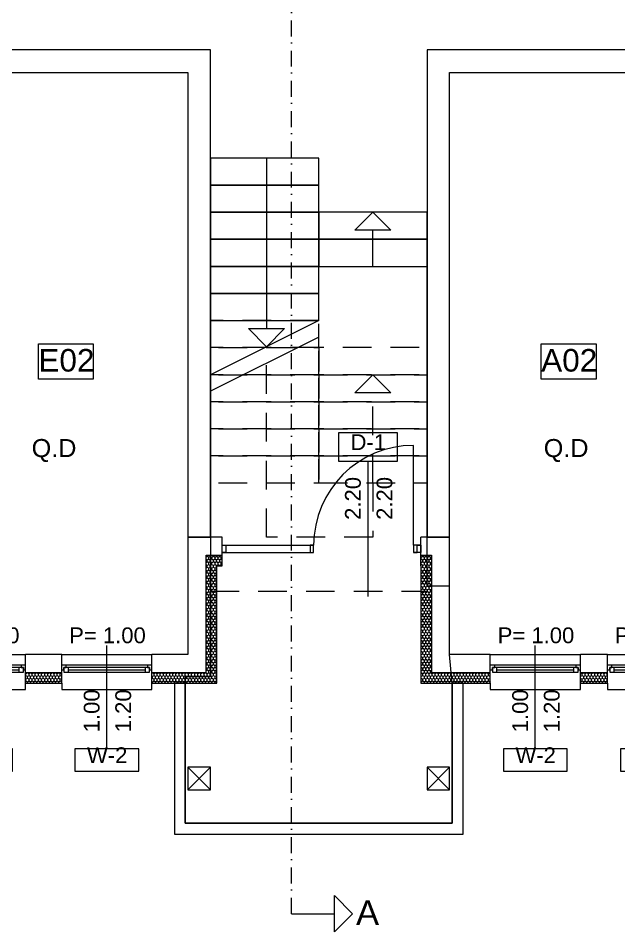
# Model space of a CAD drawing. Header units: feet. Extents: x 2565673 to 2678973, y -122443 to -81443.
# Drawn here: x 2584851 to 2591507, y -111632 to -101510 of the extents above; entities that cross this region are included whole.
import ezdxf
from ezdxf.enums import TextEntityAlignment as Align

# ---------------------------------------------------------------- set-up
doc = ezdxf.new("R2010")
doc.units = ezdxf.units.FT
doc.header["$MEASUREMENT"] = 0
doc.linetypes.add('Dot & Dashed', pattern=[335.138881, 176.388884, -88.194442, 0, -70.555556])
doc.linetypes.add('Long Dashed', pattern=[529.166651, 317.499995, -211.666656])
for name, color, linetype, lineweight in [('ARCHICAD Door Markers_Pen_No__60', 230, 'Continuous', 5), ('ARCHICAD Doors_Pen_No__60', 230, 'Continuous', 5), ('ARCHICAD Window Markers_Pen_No__20', 1, 'Continuous', 5), ('ARCHICAD Windows_Pen_No__20', 1, 'Continuous', 5), ('Columns_Pen_No__1', 7, 'Continuous', 5), ('Dimensioning - General_Pen_No__41', 7, 'Continuous', 5), ('Exterior walls_Pen_No__1', 7, 'Continuous', 5), ('Exterior walls_Pen_No__2', 8, 'Continuous', 5), ('Exterior walls_Pen_No__20', 1, 'Continuous', 5), ('Shell - Roof_Pen_No__1', 7, 'Continuous', 5), ('Shell - Roof_Pen_No__21', 7, 'Continuous', 5), ('Structural - Bearing_Pen_No__1', 7, 'Continuous', 5), ('Text blocks_Pen_No__2', 8, 'Continuous', 5), ('Text blocks_Pen_No__20', 1, 'Continuous', 5)]:
    doc.layers.add(name, color=color, linetype=linetype, lineweight=lineweight)
for name, color, linetype in [('Columns', 7, 'Continuous'), ('Exterior walls', 7, 'Continuous'), ('Shell - Roof', 7, 'Continuous'), ('Structural - Bearing', 7, 'Continuous')]:
    doc.layers.add(name, color=color, linetype=linetype)
doc.layers.add('Exterior walls_Pen_No__14', color=7, linetype='Continuous', lineweight=5, true_color=0xbd8b17)
doc.layers.add('Structural - Bearing_Pen_No__89', color=7, linetype='Continuous', lineweight=5, true_color=0x71cebe)
doc.styles.add('GENERATED_STYLE_1', font='arial.ttf')
pattern_1 = [(90, (2247653.822, -76424.967), (-34.641016, 0), [20, -40]), (90, (2247636.502, -76394.967), (-34.641016, 0), [20, -40]), (150, (2247653.822, -76404.967), (17.320508, 30), [20, -40]), (150, (2247619.18, -76404.967), (17.320508, 30), [20, -40]), (210, (2247653.822, -76424.967), (-17.320508, 30), [20, -40]), (210, (2247619.18, -76424.967), (-17.320508, 30), [20, -40])]

# ---------------------------------------------------------------- blocks, each defined once
blk = doc.blocks.new('Slab_1', base_point=(2586702, -110429))
at = {"layer": 'Structural - Bearing_Pen_No__89', "color": 123, "linetype": 'Continuous', "lineweight": 5, "true_color": 0x71cebe, "flags": 128}
blk.add_lwpolyline([(2586702, -110429), (2589662, -110429), (2589662, -108879), (2589632, -108559), (2589632, -107801), (2589382, -107801), (2589382, -103659), (2586982, -103659), (2586982, -108809), (2586702, -108809)], close=True, dxfattribs=at)
blk = doc.blocks.new('Slab_2', base_point=(2588182, -104259))
at = {"layer": 'Structural - Bearing_Pen_No__1', "color": 7, "linetype": 'Continuous', "lineweight": 5, "flags": 128}
blk.add_lwpolyline([(2588182, -104259), (2589382, -104259), (2589382, -103959), (2588182, -103959)], close=True, dxfattribs=at)
blk = doc.blocks.new('Slab_3', base_point=(2588182, -103959))
at = {"layer": 'Structural - Bearing_Pen_No__1', "color": 7, "linetype": 'Continuous', "lineweight": 5, "flags": 128}
blk.add_lwpolyline([(2588182, -103959), (2589382, -103959), (2589382, -103659), (2588182, -103659)], close=True, dxfattribs=at)
blk = doc.blocks.new('Slab_4', base_point=(2588182, -103059))
at = {"layer": 'Structural - Bearing_Pen_No__1', "color": 7, "linetype": 'Continuous', "lineweight": 5, "flags": 128}
blk.add_lwpolyline([(2588182, -103059), (2586982, -103059), (2586982, -103359), (2588182, -103359)], close=True, dxfattribs=at)
blk = doc.blocks.new('Slab_5', base_point=(2588182, -103359))
at = {"layer": 'Structural - Bearing_Pen_No__1', "color": 7, "linetype": 'Continuous', "lineweight": 5, "flags": 128}
blk.add_lwpolyline([(2588182, -103359), (2586982, -103359), (2586982, -103659), (2588182, -103659)], close=True, dxfattribs=at)
blk = doc.blocks.new('Slab_6', base_point=(2588182, -103659))
at = {"layer": 'Structural - Bearing_Pen_No__1', "color": 7, "linetype": 'Continuous', "lineweight": 5, "flags": 128}
blk.add_lwpolyline([(2588182, -103659), (2586982, -103659), (2586982, -103959), (2588182, -103959)], close=True, dxfattribs=at)
blk = doc.blocks.new('Slab_7', base_point=(2588182, -103959))
at = {"layer": 'Structural - Bearing_Pen_No__1', "color": 7, "linetype": 'Continuous', "lineweight": 5, "flags": 128}
blk.add_lwpolyline([(2588182, -103959), (2586982, -103959), (2586982, -104259), (2588182, -104259)], close=True, dxfattribs=at)
blk = doc.blocks.new('Slab_8', base_point=(2588182, -104259))
at = {"layer": 'Structural - Bearing_Pen_No__1', "color": 7, "linetype": 'Continuous', "lineweight": 5, "flags": 128}
blk.add_lwpolyline([(2588182, -104259), (2586982, -104259), (2586982, -104559), (2588182, -104559)], close=True, dxfattribs=at)
blk = doc.blocks.new('Slab_9', base_point=(2588182, -104559))
at = {"layer": 'Structural - Bearing_Pen_No__1', "color": 7, "linetype": 'Continuous', "lineweight": 5, "flags": 128}
blk.add_lwpolyline([(2588182, -104559), (2586982, -104559), (2586982, -104859), (2588182, -104859)], close=True, dxfattribs=at)
blk = doc.blocks.new('Slab_10', base_point=(2588182, -104859))
at = {"layer": 'Structural - Bearing_Pen_No__1', "color": 7, "linetype": 'Long Dashed', "lineweight": 5, "flags": 128}
blk.add_lwpolyline([(2588182, -104859), (2586982, -104859), (2586982, -105159), (2588182, -105159)], close=True, dxfattribs=at)
blk = doc.blocks.new('Slab_11', base_point=(2588182, -105159))
at = {"layer": 'Structural - Bearing_Pen_No__1', "color": 7, "linetype": 'Long Dashed', "lineweight": 5, "flags": 128}
blk.add_lwpolyline([(2588182, -105159), (2586982, -105159), (2586982, -105459), (2588182, -105459)], close=True, dxfattribs=at)
blk = doc.blocks.new('Slab_12', base_point=(2588182, -105459))
at = {"layer": 'Structural - Bearing_Pen_No__1', "color": 7, "linetype": 'Long Dashed', "lineweight": 5, "flags": 128}
blk.add_lwpolyline([(2588182, -105459), (2586982, -105459), (2586982, -105759), (2588182, -105759)], close=True, dxfattribs=at)
blk = doc.blocks.new('Slab_13', base_point=(2588182, -105759))
at = {"layer": 'Structural - Bearing_Pen_No__1', "color": 7, "linetype": 'Long Dashed', "lineweight": 5, "flags": 128}
blk.add_lwpolyline([(2588182, -105759), (2586982, -105759), (2586982, -106059), (2588182, -106059)], close=True, dxfattribs=at)
blk = doc.blocks.new('Slab_14', base_point=(2588182, -106059))
at = {"layer": 'Structural - Bearing_Pen_No__1', "color": 7, "linetype": 'Long Dashed', "lineweight": 5, "flags": 128}
blk.add_lwpolyline([(2588182, -106059), (2586982, -106059), (2586982, -106359), (2588182, -106359)], close=True, dxfattribs=at)
blk = doc.blocks.new('Slab_15', base_point=(2588182, -106359))
at = {"layer": 'Structural - Bearing_Pen_No__1', "color": 7, "linetype": 'Long Dashed', "lineweight": 5, "flags": 128}
blk.add_lwpolyline([(2588182, -106359), (2586982, -106359), (2586982, -106659), (2588182, -106659)], close=True, dxfattribs=at)
blk = doc.blocks.new('Slab_16', base_point=(2588182, -105459))
at = {"layer": 'Structural - Bearing_Pen_No__1', "color": 7, "linetype": 'Long Dashed', "lineweight": 5, "flags": 128}
blk.add_lwpolyline([(2588182, -105459), (2589382, -105459), (2589382, -105159), (2588182, -105159)], close=True, dxfattribs=at)
blk = doc.blocks.new('Slab_17', base_point=(2588182, -105759))
at = {"layer": 'Structural - Bearing_Pen_No__1', "color": 7, "linetype": 'Long Dashed', "lineweight": 5, "flags": 128}
blk.add_lwpolyline([(2588182, -105759), (2589382, -105759), (2589382, -105459), (2588182, -105459)], close=True, dxfattribs=at)
blk = doc.blocks.new('Slab_18', base_point=(2588182, -106059))
at = {"layer": 'Structural - Bearing_Pen_No__1', "color": 7, "linetype": 'Long Dashed', "lineweight": 5, "flags": 128}
blk.add_lwpolyline([(2588182, -106059), (2589382, -106059), (2589382, -105759), (2588182, -105759)], close=True, dxfattribs=at)
blk = doc.blocks.new('Slab_19', base_point=(2588182, -106359))
at = {"layer": 'Structural - Bearing_Pen_No__1', "color": 7, "linetype": 'Long Dashed', "lineweight": 5, "flags": 128}
blk.add_lwpolyline([(2588182, -106359), (2589382, -106359), (2589382, -106059), (2588182, -106059)], close=True, dxfattribs=at)
blk = doc.blocks.new('Slab_20', base_point=(2588182, -106659))
at = {"layer": 'Structural - Bearing_Pen_No__1', "color": 7, "linetype": 'Long Dashed', "lineweight": 5, "flags": 128}
blk.add_lwpolyline([(2588182, -106659), (2589382, -106659), (2589382, -106359), (2588182, -106359)], close=True, dxfattribs=at)
blk = doc.blocks.new('Window 22_4')
at = {"layer": 'ARCHICAD Windows_Pen_No__20', "color": 1, "linetype": 'Continuous', "lineweight": 5}
for p, q in [((-500, 150), (-500, 220)), ((-500, 220), (500, 220)), ((500, 220), (500, 150)), ((-500, 150), (-500, 30)), ((500, 150), (500, 30)), ((-500, 30), (-500, 0)), ((-500, 0), (-475, 0)), ((-500, 0), (-500, -50)), ((-500, 0), (-500, -50)), ((-475, 25), (-425, 25)), ((-475, -25), (-475, 25)), ((-475, 0), (-475, -25)), ((-425, 25), (425, 25)), ((-425, 25), (-425, -25)), ((-425, 25), (425, 25)), ((-425, 0), (425, 0)), ((425, -25), (425, 25)), ((425, 25), (475, 25)), ((475, 25), (475, -25)), ((475, -25), (475, 0)), ((475, 0), (500, 0)), ((500, 30), (500, 0)), ((500, 0), (500, -50)), ((500, 0), (500, -50)), ((-450, -50), (-500, -50)), ((-500, -50), (-500, -170)), ((-475, -25), (-450, -25)), ((-425, -25), (-475, -25)), ((-450, -25), (-450, -50)), ((450, -50), (-450, -50)), ((425, -25), (-425, -25)), ((475, -25), (425, -25)), ((450, -50), (450, -25)), ((450, -25), (475, -25)), ((500, -50), (450, -50)), ((500, -50), (500, -170)), ((-500, -170), (500, -170))]:
    blk.add_line(p, q, dxfattribs=at)
blk = doc.blocks.new('W Marker 22')
at = {"layer": 'ARCHICAD Window Markers_Pen_No__20', "color": 1, "linetype": 'Continuous', "lineweight": 5}
for p, q in [((0, -1045), (0, 100)), ((-354, -1045), (-354, -1295)), ((354, -1045), (-354, -1045)), ((354, -1295), (354, -1045)), ((-354, -1295), (354, -1295))]:
    blk.add_line(p, q, dxfattribs=at)
at = {"layer": 'ARCHICAD Window Markers_Pen_No__20', "color": 1, "lineweight": 5, "style": 'GENERATED_STYLE_1'}
for tag, p in [('AC_MarkerText_4', (-417, 72)), ('AC_MarkerText_1', (-220, -1257))]:
    blk.add_attdef(tag, text='', height=175, dxfattribs=at).set_placement(p, align=Align.BOTTOM_LEFT)
for tag, p in [('whDistCm', (322, -863)), ('A', (-28, -863))]:
    blk.add_attdef(tag, text='', height=175, rotation=90, dxfattribs=at).set_placement(p, align=Align.BOTTOM_LEFT)
blk = doc.blocks.new('Wall_16', base_point=(2583212, -108879))
at = {"layer": 'Exterior walls_Pen_No__14', "linetype": 'Continuous', "lineweight": 5, "true_color": 0xbd8b17}
h = blk.add_hatch(dxfattribs=at)
h.set_pattern_fill('STYROFOAM_SM_INSULATION', color=42, style=0, pattern_type=2)
h.set_pattern_definition(pattern_1)
h.paths.add_polyline_path([(2583332, -108759), (2583212, -108879), (2583932, -108879), (2583932, -108759)])
h = blk.add_hatch(dxfattribs=at)
h.set_pattern_fill('STYROFOAM_SM_INSULATION', color=42, style=0, pattern_type=2)
h.set_pattern_definition(pattern_1)
h.paths.add_polyline_path([(2584932, -108759), (2584932, -108879), (2585332, -108879), (2585332, -108759)])
h = blk.add_hatch(dxfattribs=at)
h.set_pattern_fill('STYROFOAM_SM_INSULATION', color=42, style=0, pattern_type=2)
h.set_pattern_definition(pattern_1)
h.paths.add_polyline_path([(2586332, -108759), (2586332, -108879), (2587052, -108879), (2586932, -108759)])
at = {"layer": 'Exterior walls_Pen_No__1', "color": 7, "linetype": 'Continuous', "lineweight": 5}
for p, q in [((2583932, -108679), (2583932, -108559)), ((2584932, -108679), (2584932, -108559)), ((2585332, -108679), (2585332, -108559)), ((2586332, -108679), (2586332, -108559)), ((2583932, -108729), (2583932, -108679)), ((2584932, -108729), (2584932, -108679)), ((2585332, -108729), (2585332, -108679)), ((2586332, -108729), (2586332, -108679)), ((2583332, -108759), (2583932, -108759)), ((2583932, -108759), (2583932, -108729)), ((2583932, -108879), (2583932, -108759)), ((2584932, -108759), (2584932, -108729)), ((2584932, -108759), (2585332, -108759)), ((2584932, -108879), (2584932, -108759)), ((2585332, -108759), (2585332, -108729)), ((2585332, -108879), (2585332, -108759)), ((2586332, -108759), (2586332, -108729)), ((2586332, -108759), (2586932, -108759)), ((2586332, -108879), (2586332, -108759))]:
    blk.add_line(p, q, dxfattribs=at)
at = {"layer": 'Exterior walls_Pen_No__1', "color": 7, "linetype": 'Continuous', "lineweight": 5, "flags": 128}
for points in [[(2583932, -108559), (2583532, -108559)], [(2585332, -108559), (2584932, -108559)], [(2586732, -108559), (2586332, -108559)], [(2583212, -108879), (2583932, -108879)], [(2584932, -108879), (2585332, -108879)], [(2586332, -108879), (2587052, -108879)]]:
    blk.add_lwpolyline(points, dxfattribs=at)
at = {"layer": 'ARCHICAD Window Markers_Pen_No__20', "color": 1, "lineweight": 5}
for p in [(2584432, -108559), (2585832, -108559)]:
    blk.add_blockref('W Marker 22', p, dxfattribs=at).add_auto_attribs({'A': '1.00', 'whDistCm': '1.20', 'AC_MarkerText_1': 'W-2', 'AC_MarkerText_4': 'P= 1.00'})
at = {"layer": 'ARCHICAD Windows_Pen_No__20', "color": 1, "linetype": 'Continuous', "lineweight": 5, "xscale": -1, "zscale": 1000, "rotation": 180}
for p in [(2584432, -108729), (2585832, -108729)]:
    blk.add_blockref('Window 22_4', p, dxfattribs=at)
blk = doc.blocks.new('Wall_17', base_point=(2587052, -108879))
at = {"layer": 'Exterior walls_Pen_No__14', "linetype": 'Continuous', "lineweight": 5, "true_color": 0xbd8b17}
h = blk.add_hatch(dxfattribs=at)
h.set_pattern_fill('STYROFOAM_SM_INSULATION', color=42, style=0, pattern_type=2)
h.set_pattern_definition(pattern_1)
h.paths.add_polyline_path([(2587052, -108879), (2587052, -107579), (2586932, -107459), (2586932, -108759)])
at = {"layer": 'Exterior walls_Pen_No__1', "color": 7, "linetype": 'Continuous', "lineweight": 5}
blk.add_line((2586932, -108759), (2586932, -107459), dxfattribs=at)
at = {"layer": 'Exterior walls_Pen_No__1', "color": 7, "linetype": 'Continuous', "lineweight": 5, "flags": 128}
for points in [[(2586732, -107259), (2586732, -108559)], [(2587052, -108879), (2587052, -107579)]]:
    blk.add_lwpolyline(points, dxfattribs=at)
blk = doc.blocks.new('Storefront Sidelight_ Transom 22')
at = {"layer": 'ARCHICAD Doors_Pen_No__60', "color": 230, "linetype": 'Continuous', "lineweight": 5}
for p, q in [((1020, 0), (1020, 1107)), ((-1100, 0), (-1100, 90)), ((-1100, 0), (-87, 0)), ((-1100, -80), (-1100, 0)), ((-1100, 0), (-1060, 0)), ((-1100, -80), (-1100, 0)), ((-1100, -80), (-1100, 0)), ((-1060, 0), (-1060, -80)), ((-127, 0), (-127, -80)), ((-87, 0), (-127, 0)), ((-87, -40), (-87, 0)), ((1100, 0), (1020, 0)), ((1020, 0), (1020, -40)), ((1060, 0), (1020, 0)), ((1060, -80), (1060, 0)), ((1060, -80), (1060, 0)), ((1060, 0), (1100, 0)), ((1100, 0), (1100, 90)), ((1100, 0), (1100, -80)), ((1100, -80), (1100, 0)), ((1100, -80), (1100, 0)), ((-1100, -80), (-87, -80)), ((-1060, -80), (-1100, -80)), ((-1100, -110), (-1100, -80)), ((-127, -80), (-87, -80)), ((-87, -65), (-87, -40)), ((-87, -80), (-87, -65)), ((1020, -40), (1020, -65)), ((1020, -65), (1020, -80)), ((1100, -80), (1020, -80)), ((1020, -80), (1060, -80)), ((1100, -80), (1060, -80)), ((1100, -110), (1100, -80)), ((-1100, -230), (-1100, -110)), ((1100, -230), (1100, -110))]:
    blk.add_line(p, q, dxfattribs=at)
blk.add_arc((1020, 0), 1107, 90, 180, dxfattribs=at)
blk = doc.blocks.new('D Marker 22_3')
at = {"layer": 'ARCHICAD Door Markers_Pen_No__60', "color": 230, "linetype": 'Continuous', "lineweight": 5}
for p, q in [((842, 1157), (188, 1157)), ((188, 1157), (188, 843)), ((842, 843), (842, 1157)), ((188, 843), (842, 843)), ((515, 843), (515, -657))]:
    blk.add_line(p, q, dxfattribs=at)
at = {"layer": 'ARCHICAD Door Markers_Pen_No__60', "color": 230, "lineweight": 5, "style": 'GENERATED_STYLE_1'}
for tag, p in [('AC_MarkerText_2_1', (487, 192)), ('AC_MarkerText_2_0', (837, 192))]:
    blk.add_attdef(tag, text='', height=175, rotation=90, dxfattribs=at).set_placement(p, align=Align.BOTTOM_LEFT)
blk.add_attdef('AC_MarkerText_1', text='', height=175, dxfattribs=at).set_placement((322, 913), align=Align.BOTTOM_LEFT)
blk = doc.blocks.new('Wall_18', base_point=(2587052, -107579))
at = {"layer": 'Exterior walls_Pen_No__14', "linetype": 'Continuous', "lineweight": 5, "true_color": 0xbd8b17}
h = blk.add_hatch(dxfattribs=at)
h.set_pattern_fill('STYROFOAM_SM_INSULATION', color=42, style=0, pattern_type=2)
h.set_pattern_definition(pattern_1)
h.paths.add_polyline_path([(2587112, -107459), (2586932, -107459), (2587052, -107579), (2587112, -107579)])
h = blk.add_hatch(dxfattribs=at)
h.set_pattern_fill('STYROFOAM_SM_INSULATION', color=42, style=0, pattern_type=2)
h.set_pattern_definition(pattern_1)
h.paths.add_polyline_path([(2589432, -107459), (2589312, -107459), (2589312, -107579)])
at = {"layer": 'Exterior walls_Pen_No__1', "color": 7, "linetype": 'Continuous', "lineweight": 5}
for p, q in [((2587112, -107349), (2587112, -107259)), ((2589312, -107349), (2589312, -107259)), ((2587112, -107429), (2587112, -107349)), ((2589312, -107429), (2589312, -107349)), ((2586932, -107459), (2587112, -107459)), ((2587112, -107459), (2587112, -107429)), ((2587112, -107579), (2587112, -107459)), ((2589312, -107459), (2589312, -107429)), ((2589312, -107459), (2589432, -107459)), ((2589312, -107579), (2589312, -107459))]:
    blk.add_line(p, q, dxfattribs=at)
at = {"layer": 'Exterior walls_Pen_No__1', "color": 7, "linetype": 'Continuous', "lineweight": 5, "flags": 128}
for points in [[(2587112, -107259), (2586732, -107259)], [(2589632, -107259), (2589312, -107259)], [(2587052, -107579), (2587112, -107579)]]:
    blk.add_lwpolyline(points, dxfattribs=at)
at = {"layer": 'ARCHICAD Door Markers_Pen_No__60', "color": 230, "lineweight": 5}
ref = blk.add_blockref('D Marker 22_3', (2588212, -107259), dxfattribs=at)
ref.add_attrib('AC_MarkerText_1', 'D-1', dxfattribs={"color": 230, "lineweight": 5, "height": 175, "style": 'GENERATED_STYLE_1'}).set_placement((2588534, -106347), align=Align.BOTTOM_LEFT)
ref.add_attrib('AC_MarkerText_2', '2.20', dxfattribs={"color": 230, "lineweight": 5, "height": 175, "rotation": 90, "style": 'GENERATED_STYLE_1'}).set_placement((2589050, -107068), align=Align.BOTTOM_LEFT)
ref.add_attrib('AC_MarkerText_2_1', '2.20', dxfattribs={"color": 230, "lineweight": 5, "height": 175, "rotation": 90, "style": 'GENERATED_STYLE_1'}).set_placement((2588700, -107068), align=Align.BOTTOM_LEFT)
at = {"layer": 'ARCHICAD Doors_Pen_No__60', "color": 230, "linetype": 'Continuous', "lineweight": 5, "zscale": 1000}
blk.add_blockref('Storefront Sidelight_ Transom 22', (2588212, -107349), dxfattribs=at)
blk = doc.blocks.new('Wall_19', base_point=(2589312, -107579))
at = {"layer": 'Exterior walls_Pen_No__14', "linetype": 'Continuous', "lineweight": 5, "true_color": 0xbd8b17}
h = blk.add_hatch(dxfattribs=at)
h.set_pattern_fill('STYROFOAM_SM_INSULATION', color=42, style=0, pattern_type=2)
h.set_pattern_definition(pattern_1)
h.paths.add_polyline_path([(2589312, -107579), (2589312, -108879), (2589432, -108759), (2589432, -107459)])
at = {"layer": 'Exterior walls_Pen_No__1', "color": 7, "linetype": 'Continuous', "lineweight": 5}
blk.add_line((2589432, -107459), (2589432, -108759), dxfattribs=at)
at = {"layer": 'Exterior walls_Pen_No__1', "color": 7, "linetype": 'Continuous', "lineweight": 5, "flags": 128}
for points in [[(2589632, -108559), (2589632, -107259)], [(2589312, -107579), (2589312, -108879)]]:
    blk.add_lwpolyline(points, dxfattribs=at)
blk = doc.blocks.new('Wall_20', base_point=(2589312, -108879))
at = {"layer": 'Exterior walls_Pen_No__14', "linetype": 'Continuous', "lineweight": 5, "true_color": 0xbd8b17}
h = blk.add_hatch(dxfattribs=at)
h.set_pattern_fill('STYROFOAM_SM_INSULATION', color=42, style=0, pattern_type=2)
h.set_pattern_definition(pattern_1)
h.paths.add_polyline_path([(2589432, -108759), (2589312, -108879), (2590082, -108879), (2590082, -108759)])
h = blk.add_hatch(dxfattribs=at)
h.set_pattern_fill('STYROFOAM_SM_INSULATION', color=42, style=0, pattern_type=2)
h.set_pattern_definition(pattern_1)
h.paths.add_polyline_path([(2591082, -108759), (2591082, -108879), (2591382, -108879), (2591382, -108759)])
h = blk.add_hatch(dxfattribs=at)
h.set_pattern_fill('STYROFOAM_SM_INSULATION', color=42, style=0, pattern_type=2)
h.set_pattern_definition(pattern_1)
h.paths.add_polyline_path([(2592382, -108759), (2592382, -108879), (2593152, -108879), (2593032, -108759)])
at = {"layer": 'Exterior walls_Pen_No__1', "color": 7, "linetype": 'Continuous', "lineweight": 5}
for p, q in [((2590082, -108679), (2590082, -108559)), ((2591082, -108679), (2591082, -108559)), ((2591382, -108679), (2591382, -108559)), ((2592382, -108679), (2592382, -108559)), ((2590082, -108729), (2590082, -108679)), ((2591082, -108729), (2591082, -108679)), ((2591382, -108729), (2591382, -108679)), ((2592382, -108729), (2592382, -108679)), ((2589432, -108759), (2590082, -108759)), ((2590082, -108759), (2590082, -108729)), ((2590082, -108879), (2590082, -108759)), ((2591082, -108759), (2591082, -108729)), ((2591082, -108759), (2591382, -108759)), ((2591082, -108879), (2591082, -108759)), ((2591382, -108759), (2591382, -108729)), ((2591382, -108879), (2591382, -108759)), ((2592382, -108759), (2592382, -108729)), ((2592382, -108759), (2593032, -108759)), ((2592382, -108879), (2592382, -108759))]:
    blk.add_line(p, q, dxfattribs=at)
at = {"layer": 'Exterior walls_Pen_No__1', "color": 7, "linetype": 'Continuous', "lineweight": 5, "flags": 128}
for points in [[(2590082, -108559), (2589632, -108559)], [(2591382, -108559), (2591082, -108559)], [(2592832, -108559), (2592382, -108559)], [(2589312, -108879), (2590082, -108879)], [(2591082, -108879), (2591382, -108879)], [(2592382, -108879), (2593152, -108879)]]:
    blk.add_lwpolyline(points, dxfattribs=at)
at = {"layer": 'ARCHICAD Window Markers_Pen_No__20', "color": 1, "lineweight": 5}
for p in [(2590582, -108559), (2591882, -108559)]:
    blk.add_blockref('W Marker 22', p, dxfattribs=at).add_auto_attribs({'A': '1.00', 'whDistCm': '1.20', 'AC_MarkerText_1': 'W-2', 'AC_MarkerText_4': 'P= 1.00'})
at = {"layer": 'ARCHICAD Windows_Pen_No__20', "color": 1, "linetype": 'Continuous', "lineweight": 5, "xscale": -1, "zscale": 1000, "rotation": 180}
for p in [(2590582, -108729), (2591882, -108729)]:
    blk.add_blockref('Window 22_4', p, dxfattribs=at)
blk = doc.blocks.new('Wall_23', base_point=(2589632, -107259))
at = {"layer": 'Exterior walls_Pen_No__1', "color": 7, "linetype": 'Continuous', "lineweight": 5, "flags": 128}
for points in [[(2589382, -101859), (2589382, -107259)], [(2589632, -107259), (2589632, -102109)], [(2589382, -107259), (2589632, -107259)]]:
    blk.add_lwpolyline(points, dxfattribs=at)
blk = doc.blocks.new('Storefront with Transom 22_3')
at = {"layer": 'ARCHICAD Doors_Pen_No__60', "color": 230, "linetype": 'Continuous', "lineweight": 5}
for p, q in [((460, 0), (460, 920)), ((-500, 0), (-500, 20)), ((-500, -80), (-500, 0)), ((-500, 0), (-460, 0)), ((-500, -80), (-500, 0)), ((-500, -80), (-500, 0)), ((-460, 0), (-460, -80)), ((460, -80), (460, 0)), ((460, 0), (500, 0)), ((500, 0), (500, 20)), ((500, 0), (500, -80)), ((500, -80), (500, 0)), ((500, -80), (500, 0)), ((-460, -80), (-500, -80)), ((-500, -230), (-500, -80)), ((500, -80), (460, -80)), ((500, -230), (500, -80))]:
    blk.add_line(p, q, dxfattribs=at)
blk.add_arc((460, 0), 920, 90, 180, dxfattribs=at)
blk = doc.blocks.new('D Marker 22')
at = {"layer": 'ARCHICAD Door Markers_Pen_No__60', "color": 230, "linetype": 'Continuous', "lineweight": 5}
for p, q in [((0, -1093), (0, 300)), ((-327, -1093), (-327, -1407)), ((327, -1093), (-327, -1093)), ((327, -1407), (327, -1093)), ((-327, -1407), (327, -1407))]:
    blk.add_line(p, q, dxfattribs=at)
at = {"layer": 'ARCHICAD Door Markers_Pen_No__60', "color": 230, "lineweight": 5, "style": 'GENERATED_STYLE_1'}
for tag, p in [('AC_MarkerText_3', (322, -793)), ('A', (-28, -793))]:
    blk.add_attdef(tag, text='', height=175, rotation=90, dxfattribs=at).set_placement(p, align=Align.BOTTOM_LEFT)
blk.add_attdef('AC_MarkerText_1', text='', height=175, dxfattribs=at).set_placement((-193, -1337), align=Align.BOTTOM_LEFT)
blk = doc.blocks.new('Wall_24', base_point=(2589632, -102109))
at = {"layer": 'Exterior walls_Pen_No__1', "color": 7, "linetype": 'Continuous', "lineweight": 5}
for p, q in [((2593982, -101859), (2593982, -102009)), ((2594982, -101859), (2594982, -102009)), ((2593982, -102009), (2593982, -102089)), ((2594982, -102009), (2594982, -102089)), ((2593982, -102089), (2593982, -102109)), ((2594982, -102089), (2594982, -102109))]:
    blk.add_line(p, q, dxfattribs=at)
at = {"layer": 'Exterior walls_Pen_No__1', "color": 7, "linetype": 'Continuous', "lineweight": 5, "flags": 128}
for points in [[(2593982, -101859), (2589382, -101859)], [(2595082, -101859), (2594982, -101859)], [(2599132, -101859), (2595332, -101859)], [(2599132, -102109), (2599132, -101859)], [(2589632, -102109), (2592832, -102109)], [(2593082, -102109), (2593982, -102109)], [(2594982, -102109), (2597332, -102109)], [(2597482, -102109), (2599132, -102109)]]:
    blk.add_lwpolyline(points, dxfattribs=at)
at = {"layer": 'ARCHICAD Door Markers_Pen_No__60', "color": 230, "lineweight": 5}
blk.add_blockref('D Marker 22', (2594482, -101859), dxfattribs=at).add_auto_attribs({'A': '1.00', 'AC_MarkerText_1': 'D-2', 'AC_MarkerText_3': '2.10'})
at = {"layer": 'ARCHICAD Doors_Pen_No__60', "color": 230, "linetype": 'Continuous', "lineweight": 5, "xscale": -1, "zscale": 1000, "rotation": 180}
blk.add_blockref('Storefront with Transom 22_3', (2594482, -102089), dxfattribs=at)
blk = doc.blocks.new('Wall_30', base_point=(2586732, -107259))
at = {"layer": 'Exterior walls_Pen_No__1', "color": 7, "linetype": 'Continuous', "lineweight": 5, "flags": 128}
for points in [[(2586982, -107259), (2586982, -101859)], [(2586732, -102109), (2586732, -107259)], [(2586732, -107259), (2586982, -107259)]]:
    blk.add_lwpolyline(points, dxfattribs=at)
blk = doc.blocks.new('Storefront with Transom 22_4')
at = {"layer": 'ARCHICAD Doors_Pen_No__60', "color": 230, "linetype": 'Continuous', "lineweight": 5}
for p, q in [((460, 0), (460, 920)), ((-500, 150), (-500, 0)), ((500, 150), (500, 0)), ((-500, 0), (-500, -80)), ((-460, 0), (-500, 0)), ((-500, 0), (-500, -80)), ((-500, 0), (-500, -80)), ((-460, -80), (-460, 0)), ((460, 0), (460, -80)), ((500, 0), (460, 0)), ((500, -80), (500, 0)), ((500, 0), (500, -80)), ((500, 0), (500, -80)), ((-500, -80), (-460, -80)), ((-500, -80), (-500, -100)), ((460, -80), (500, -80)), ((500, -80), (500, -100))]:
    blk.add_line(p, q, dxfattribs=at)
blk.add_arc((460, 0), 920, 90, 180, dxfattribs=at)
blk = doc.blocks.new('D Marker 22_2')
at = {"layer": 'ARCHICAD Door Markers_Pen_No__60', "color": 230, "linetype": 'Continuous', "lineweight": 5}
for p, q in [((327, 1157), (-327, 1157)), ((-327, 1157), (-327, 843)), ((327, 843), (327, 1157)), ((-327, 843), (327, 843)), ((0, 843), (0, -550))]:
    blk.add_line(p, q, dxfattribs=at)
at = {"layer": 'ARCHICAD Door Markers_Pen_No__60', "color": 230, "lineweight": 5, "style": 'GENERATED_STYLE_1'}
for tag, rotation, p in [('AC_MarkerText_1', 180, (193, 1208)), ('AC_MarkerText_3', 270, (-322, 657)), ('A', 270, (28, 657))]:
    blk.add_attdef(tag, text='', height=175, rotation=rotation, dxfattribs=at).set_placement(p, align=Align.BOTTOM_LEFT)
blk = doc.blocks.new('Wall_31', base_point=(2586732, -102109))
at = {"layer": 'Exterior walls_Pen_No__1', "color": 7, "linetype": 'Continuous', "lineweight": 5}
for p, q in [((2581382, -101879), (2581382, -101859)), ((2581382, -101959), (2581382, -101879)), ((2582382, -101879), (2582382, -101859)), ((2582382, -101959), (2582382, -101879)), ((2581382, -102109), (2581382, -101959)), ((2582382, -102109), (2582382, -101959))]:
    blk.add_line(p, q, dxfattribs=at)
at = {"layer": 'Exterior walls_Pen_No__1', "color": 7, "linetype": 'Continuous', "lineweight": 5, "flags": 128}
for points in [[(2581032, -101859), (2577232, -101859)], [(2581382, -101859), (2581282, -101859)], [(2586982, -101859), (2582382, -101859)], [(2577232, -102109), (2578882, -102109)], [(2579032, -102109), (2581382, -102109)], [(2582382, -102109), (2583282, -102109)], [(2583532, -102109), (2586732, -102109)]]:
    blk.add_lwpolyline(points, dxfattribs=at)
at = {"layer": 'ARCHICAD Door Markers_Pen_No__60', "color": 230, "lineweight": 5}
ref = blk.add_blockref('D Marker 22_2', (2581882, -102109), dxfattribs=dict(at, rotation=180))
ref.add_attrib('A', '1.00', dxfattribs={"color": 230, "lineweight": 5, "height": 175, "rotation": 90, "style": 'GENERATED_STYLE_1'}).set_placement((2581855, -102652), align=Align.BOTTOM_LEFT)
ref.add_attrib('AC_MarkerText_1', 'D-2', dxfattribs={"color": 230, "lineweight": 5, "height": 175, "rotation": 360, "style": 'GENERATED_STYLE_1'}).set_placement((2581690, -103197), align=Align.BOTTOM_LEFT)
ref.add_attrib('AC_MarkerText_3', '2.10', dxfattribs={"color": 230, "lineweight": 5, "height": 175, "rotation": 90, "style": 'GENERATED_STYLE_1'}).set_placement((2582205, -102652), align=Align.BOTTOM_LEFT)
at = {"layer": 'ARCHICAD Doors_Pen_No__60', "color": 230, "linetype": 'Continuous', "lineweight": 5, "zscale": 1000, "rotation": 180}
blk.add_blockref('Storefront with Transom 22_4', (2581882, -101959), dxfattribs=at)
blk = doc.blocks.new('Wall_61', base_point=(2589782, -110549))
at = {"layer": 'Exterior walls_Pen_No__2', "color": 8, "linetype": 'Continuous', "lineweight": 5, "flags": 128}
for points in [[(2589782, -108879), (2589662, -108879)], [(2589662, -108879), (2589662, -110429)], [(2589782, -110549), (2589782, -108879)]]:
    blk.add_lwpolyline(points, dxfattribs=at)
blk = doc.blocks.new('Wall_62', base_point=(2586582, -108879))
at = {"layer": 'Exterior walls_Pen_No__2', "color": 8, "linetype": 'Continuous', "lineweight": 5, "flags": 128}
for points in [[(2586582, -108879), (2586582, -110549)], [(2586702, -108879), (2586582, -108879)], [(2586702, -110429), (2586702, -108879)]]:
    blk.add_lwpolyline(points, dxfattribs=at)
blk = doc.blocks.new('Wall_67', base_point=(2586582, -110549))
at = {"layer": 'Exterior walls_Pen_No__2', "color": 8, "linetype": 'Continuous', "lineweight": 5, "flags": 128}
for points in [[(2589662, -110429), (2586702, -110429)], [(2586582, -110549), (2589782, -110549)]]:
    blk.add_lwpolyline(points, dxfattribs=at)
blk = doc.blocks.new('Column_1', base_point=(2586857, -109934))
at = {"layer": 'Columns_Pen_No__1', "color": 7, "linetype": 'Continuous', "lineweight": 5}
for p, q in [((2586732, -110059), (2586982, -109809)), ((2586982, -110059), (2586732, -109809))]:
    blk.add_line(p, q, dxfattribs=at)
at = {"layer": 'Columns_Pen_No__1', "color": 7, "linetype": 'Continuous', "lineweight": 5, "flags": 128}
blk.add_lwpolyline([(2586732, -110059), (2586982, -110059), (2586982, -109809), (2586732, -109809)], close=True, dxfattribs=at)
blk = doc.blocks.new('Column_2', base_point=(2589507, -109934))
at = {"layer": 'Columns_Pen_No__1', "color": 7, "linetype": 'Continuous', "lineweight": 5}
for p, q in [((2589382, -110059), (2589632, -109809)), ((2589632, -110059), (2589382, -109809))]:
    blk.add_line(p, q, dxfattribs=at)
at = {"layer": 'Columns_Pen_No__1', "color": 7, "linetype": 'Continuous', "lineweight": 5, "flags": 128}
blk.add_lwpolyline([(2589382, -110059), (2589632, -110059), (2589632, -109809), (2589382, -109809)], close=True, dxfattribs=at)
blk = doc.blocks.new('Line_1', base_point=(2588782, -104259))
at = {"layer": 'Shell - Roof_Pen_No__1', "color": 7, "linetype": 'Continuous', "lineweight": 5}
for p, q in [((2588782, -103659), (2588582, -103859)), ((2588782, -103659), (2588982, -103859)), ((2588982, -103859), (2588582, -103859))]:
    blk.add_line(p, q, dxfattribs=at)
at = {"layer": 'Shell - Roof_Pen_No__21', "color": 7, "linetype": 'Continuous', "lineweight": 5}
blk.add_line((2588782, -104259), (2588782, -103859), dxfattribs=at)
blk = doc.blocks.new('Line_2', base_point=(2587603, -103059))
at = {"layer": 'Shell - Roof_Pen_No__1', "color": 7, "linetype": 'Continuous', "lineweight": 5}
for p, q in [((2587603, -105149), (2587403, -104949)), ((2587403, -104949), (2587803, -104949)), ((2587603, -105149), (2587803, -104949))]:
    blk.add_line(p, q, dxfattribs=at)
at = {"layer": 'Shell - Roof_Pen_No__21', "color": 7, "linetype": 'Continuous', "lineweight": 5}
blk.add_line((2587603, -103059), (2587603, -104949), dxfattribs=at)
blk = doc.blocks.new('Line_3', base_point=(2588782, -106659))
at = {"layer": 'Shell - Roof_Pen_No__1', "color": 7, "linetype": 'Continuous', "lineweight": 5}
for p, q in [((2588782, -105459), (2588582, -105659)), ((2588782, -105459), (2588982, -105659)), ((2588982, -105659), (2588582, -105659))]:
    blk.add_line(p, q, dxfattribs=at)
at = {"layer": 'Shell - Roof_Pen_No__21', "color": 7, "linetype": 'Long Dashed', "lineweight": 5}
blk.add_line((2588782, -106659), (2588782, -105659), dxfattribs=at)
blk = doc.blocks.new('Line_5', base_point=(2587881, -111432))
at = {"layer": 'Exterior walls_Pen_No__20', "color": 1, "linetype": 'Continuous', "lineweight": 5}
for p, q in [((2588557, -111432), (2588357, -111232)), ((2588357, -111632), (2588357, -111232)), ((2587881, -111432), (2588357, -111432)), ((2588557, -111432), (2588357, -111632))]:
    blk.add_line(p, q, dxfattribs=at)

msp = doc.modelspace()

# ---------------------------------------------------------------- linework, layer by layer
at = {"layer": 'Exterior walls_Pen_No__20', "color": 1, "linetype": 'Dot & Dashed', "lineweight": 5}
msp.add_line((2587881.214, -111432.096), (2587881.214, -91812.772), dxfattribs=at)
at = {"layer": 'Shell - Roof_Pen_No__1', "color": 7, "linetype": 'Continuous', "lineweight": 5}
for p, q in [((2588182.326, -104859.236), (2586982.326, -105459.236)), ((2588182.326, -105043.001), (2586982.326, -105643.001))]:
    msp.add_line(p, q, dxfattribs=at)
at = {"layer": 'Shell - Roof_Pen_No__21', "color": 7, "linetype": 'Long Dashed', "lineweight": 5}
for p, q in [((2587602.612, -107259.236), (2587602.612, -105332.858)), ((2588782.326, -106659.236), (2588782.326, -107259.236)), ((2588782.326, -107259.236), (2587602.612, -107259.236)), ((2586982.326, -107859.236), (2589382.326, -107859.236))]:
    msp.add_line(p, q, dxfattribs=at)
at = {"layer": 'Text blocks_Pen_No__2', "color": 8, "linetype": 'Continuous', "lineweight": 5, "flags": 128}
for points in [[(2585074.145, -105117.649), (2585682.145, -105117.649), (2585682.145, -105510.506), (2585074.145, -105510.506)], [(2590647.764, -105117.649), (2591255.764, -105117.649), (2591255.764, -105510.506), (2590647.764, -105510.506)]]:
    msp.add_lwpolyline(points, close=True, dxfattribs=at)

# ---------------------------------------------------------------- block references
at = {"layer": 'Columns', "color": 7, "lineweight": 5}
for name, p in [('Column_1', (2586857.326, -109934.236)), ('Column_2', (2589507.326, -109934.236))]:
    msp.add_blockref(name, p, dxfattribs=at)
at = {"layer": 'Exterior walls', "color": 7, "lineweight": 5}
for name, p in [('Wall_31', (2586732.326, -102109.236)), ('Wall_24', (2589632.326, -102109.236)), ('Wall_30', (2586732.326, -107259.236)), ('Wall_23', (2589632.326, -107259.236)), ('Wall_18', (2587052.326, -107579.236)), ('Wall_17', (2587052.326, -108879.236)), ('Wall_19', (2589312.326, -107579.236)), ('Wall_16', (2583212.326, -108879.236)), ('Wall_20', (2589312.326, -108879.236)), ('Wall_62', (2586582.326, -108879.236)), ('Wall_61', (2589782.326, -110549.236)), ('Wall_67', (2586582.326, -110549.236))]:
    msp.add_blockref(name, p, dxfattribs=at)
at = {"layer": 'Exterior walls', "color": 1, "linetype": 'Continuous', "lineweight": 5}
msp.add_blockref('Line_5', (2587881.214, -111432.096), dxfattribs=at)
at = {"layer": 'Shell - Roof', "color": 7, "linetype": 'Continuous', "lineweight": 5}
for name, p in [('Line_2', (2587602.612, -103059.236)), ('Line_1', (2588782.326, -104259.236))]:
    msp.add_blockref(name, p, dxfattribs=at)
at = {"layer": 'Shell - Roof', "color": 7, "linetype": 'Long Dashed', "lineweight": 5}
msp.add_blockref('Line_3', (2588782.326, -106659.236), dxfattribs=at)
at = {"layer": 'Structural - Bearing', "color": 7, "linetype": 'Continuous', "lineweight": 5}
for name, p in [('Slab_4', (2588182.326, -103059.236)), ('Slab_5', (2588182.326, -103359.236)), ('Slab_6', (2588182.326, -103659.236)), ('Slab_3', (2588182.326, -103959.236)), ('Slab_7', (2588182.326, -103959.236)), ('Slab_2', (2588182.326, -104259.236)), ('Slab_8', (2588182.326, -104259.236)), ('Slab_9', (2588182.326, -104559.236))]:
    msp.add_blockref(name, p, dxfattribs=at)
at = {"layer": 'Structural - Bearing', "color": 123, "linetype": 'Continuous', "lineweight": 5, "true_color": 0x71cebe}
msp.add_blockref('Slab_1', (2586702.326, -110429.236), dxfattribs=at)
at = {"layer": 'Structural - Bearing', "color": 7, "linetype": 'Long Dashed', "lineweight": 5}
for name, p in [('Slab_10', (2588182.326, -104859.236)), ('Slab_11', (2588182.326, -105159.236)), ('Slab_16', (2588182.326, -105459.236)), ('Slab_12', (2588182.326, -105459.236)), ('Slab_17', (2588182.326, -105759.236)), ('Slab_13', (2588182.326, -105759.236)), ('Slab_18', (2588182.326, -106059.236)), ('Slab_14', (2588182.326, -106059.236)), ('Slab_19', (2588182.326, -106359.236)), ('Slab_15', (2588182.326, -106359.236)), ('Slab_20', (2588182.326, -106659.236))]:
    msp.add_blockref(name, p, dxfattribs=at)

# ---------------------------------------------------------------- texts
at = {"layer": 'Dimensioning - General_Pen_No__41', "color": 7, "linetype": 'Continuous', "lineweight": 5, "char_height": 200, "attachment_point": 7, "style": 'GENERATED_STYLE_1'}
for insert in [(2584999.299, -106427.383), (2590675.92, -106427.383)]:
    msp.add_mtext('\\A1;Q.D', dxfattribs=dict(at, insert=insert))
at = {"layer": 'Text blocks_Pen_No__2', "color": 8, "linetype": 'Continuous', "lineweight": 5, "char_height": 250, "attachment_point": 1, "style": 'GENERATED_STYLE_1'}
for s, insert in [('\\A1;E02', (2585074.145, -105174.792)), ('\\A1;A02', (2590647.764, -105174.791))]:
    msp.add_mtext(s, dxfattribs=dict(at, insert=insert))
at = {"layer": 'Text blocks_Pen_No__20', "color": 1, "linetype": 'Continuous', "lineweight": 5, "insert": (2588851.232, -111283.2), "char_height": 275, "attachment_point": 3, "style": 'GENERATED_STYLE_1'}
msp.add_mtext('\\A1;A', dxfattribs=at)

doc.saveas('drawing.dxf')
